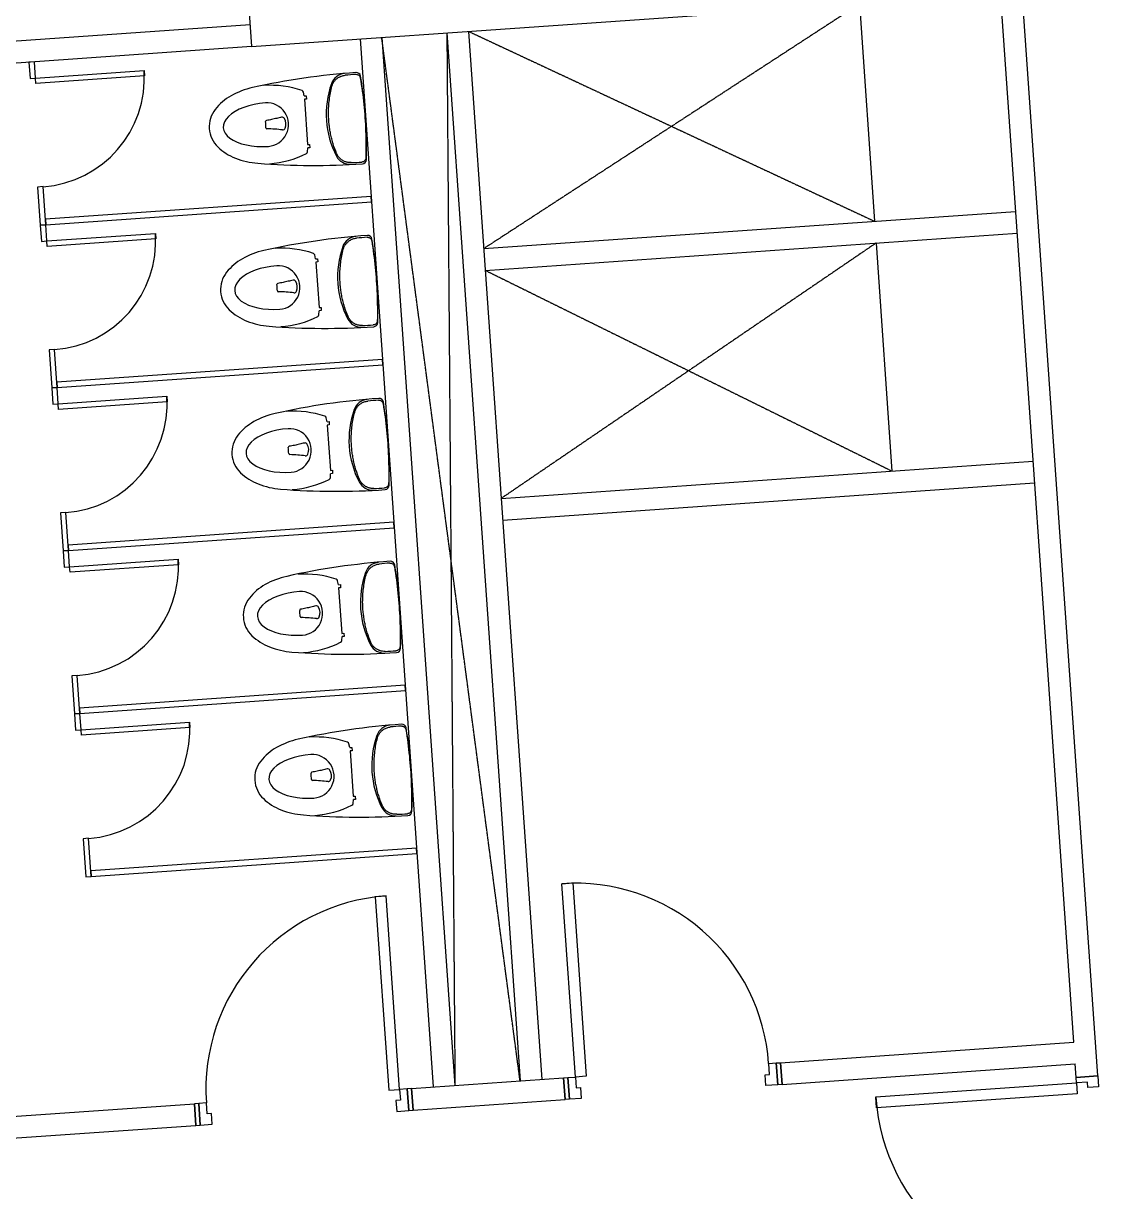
# Model space of a CAD drawing. Header units: millimetres. Extents: x 306 to 836129804, y -168137 to 818603917.
# Drawn here: x 834667048 to 834671989, y 818117608 to 818122973 of the extents above; entities that cross this region are included whole.
import ezdxf

# ---------------------------------------------------------------- set-up
doc = ezdxf.new("R2010")
doc.units = ezdxf.units.MM
doc.header["$LTSCALE"] = 3
doc.linetypes.add('XRF-AR1922-P-5F-FLR-N$0$CENTER', pattern=[2, 1.25, -0.25, 0.25, -0.25])
doc.layers.get('Defpoints').update_dxf_attribs({"color": 32})

# ---------------------------------------------------------------- blocks, each defined once
blk = doc.blocks.new('P29')
at = {"layer": 'Defpoints'}
for p, q in [((835180834.8, 818177757.3, 0), (835180487, 818182732.6)), ((835176932.1, 818182684.2), (835176946.1, 818182484.7)), ((835176946.1, 818182484.7), (835179938.8, 818182693.9)), ((835179738.9, 818182680.3), (835179808.6, 818181682.4)), ((835180723.7, 818177912.6), (835180387.3, 818182725.6)), ((835176939.1, 818182584.5), (835173746.9, 818182361.3)), ((835177444.5, 818182519.6), (835177780.9, 818177706.9, 0)), ((835177544.2, 818182526.5), (835177880.7, 818177713.8, 0)), ((835177843.5, 818182547.5), (835178179.9, 818177734.7, 0)), ((835177943.3, 818182554.4), (835178279.7, 818177741.7, 0)), ((835176946.1, 818182484.7), (835173753.9, 818182261.6)), ((835175948.1, 818182415), (835175923.2, 818182413.2)), ((835175923.2, 818182413.2), (835175928.4, 818182338.4)), ((835175953.4, 818182340.1), (835175948.1, 818182415)), ((835175953.4, 818182340.1), (835176452.1, 818182375)), ((835176452.1, 818182375), (835176453.9, 818182349.7)), ((835175928.4, 818182338.4), (835175953.4, 818182340.1)), ((835175955.1, 818182314.8), (835175953.4, 818182340.1)), ((835176453.9, 818182349.7), (835175955.1, 818182314.8)), ((835177188.3, 818182258.1), (835177184.5, 818182275.8)), ((835177188.3, 818182258.1), (835177197.5, 818182258.8)), ((835177198.5, 818182243.8), (835177189.3, 818182243.2)), ((835177197.5, 818182258.8), (835177198.5, 818182243.8)), ((835177189.3, 818182243.2), (835177203.9, 818182034.7)), ((835177203.9, 818182034.7), (835177213.1, 818182035.3)), ((835177213.1, 818182035.3), (835177214.1, 818182020.3)), ((835177203.7, 818182001.6), (835177204.9, 818182019.7)), ((835177214.1, 818182020.3), (835177204.9, 818182019.7)), ((835175988.2, 818181841.4), (835175963.3, 818181839.6)), ((835175963.3, 818181839.6), (835175975.5, 818181665)), ((835176000.4, 818181666.8), (835175988.2, 818181841.4)), ((835177495, 818181796.3), (835175998.7, 818181691.7)), ((835176000.4, 818181666.8), (835177496.8, 818181771.4)), ((835177496.8, 818181771.4), (835177495, 818181796.3)), ((835178013, 818181556.9), (835180457, 818181727.7)), ((835175975.5, 818181665), (835176000.4, 818181666.8)), ((835176000.4, 818181666.8), (835175975.5, 818181665)), ((835175975.5, 818181665), (835175980.7, 818181590.2)), ((835175998.7, 818181691.7), (835176000.4, 818181666.8)), ((835176005.7, 818181592), (835176000.4, 818181666.8)), ((835176005.7, 818181592), (835176504.4, 818181626.8)), ((835176506.2, 818181601.5), (835176007.4, 818181566.6)), ((835176504.4, 818181626.8), (835176506.2, 818181601.5)), ((835178020, 818181457.1), (835180464, 818181628)), ((835175980.7, 818181590.2), (835176005.7, 818181592)), ((835176007.4, 818181566.6), (835176005.7, 818181592)), ((835179815.6, 818181582.6), (835179888.8, 818180535.2)), ((835177240.6, 818181509.9), (835177236.8, 818181527.7)), ((835177240.6, 818181509.9), (835177249.8, 818181510.6)), ((835177250.8, 818181495.6), (835177241.6, 818181495)), ((835177241.6, 818181495), (835177256.2, 818181286.5)), ((835177249.8, 818181510.6), (835177250.8, 818181495.6)), ((835177256.2, 818181286.5), (835177265.4, 818181287.1)), ((835177265.4, 818181287.1), (835177266.5, 818181272.2)), ((835177256, 818181253.5), (835177257.2, 818181271.5)), ((835177266.5, 818181272.2), (835177257.2, 818181271.5)), ((835176040.5, 818181093.2), (835176015.6, 818181091.4)), ((835176015.6, 818181091.4), (835176027.8, 818180916.9)), ((835176052.7, 818180918.6), (835176040.5, 818181093.2)), ((835177547.3, 818181048.2), (835176051, 818180943.5)), ((835176052.7, 818180918.6), (835177549.1, 818181023.2)), ((835177549.1, 818181023.2), (835177547.3, 818181048.2)), ((835176027.8, 818180916.9), (835176052.7, 818180918.6)), ((835176052.7, 818180918.6), (835176027.8, 818180916.9)), ((835176027.8, 818180916.9), (835176033, 818180842)), ((835176051, 818180943.5), (835176052.7, 818180918.6)), ((835176058, 818180843.8), (835176052.7, 818180918.6)), ((835176058, 818180843.8), (835176556.7, 818180878.7)), ((835176558.5, 818180853.3), (835176059.7, 818180818.5)), ((835176556.7, 818180878.7), (835176558.5, 818180853.3)), ((835176033, 818180842), (835176058, 818180843.8)), ((835176059.7, 818180818.5), (835176058, 818180843.8)), ((835177292.9, 818180761.8), (835177289.1, 818180779.5)), ((835177292.9, 818180761.8), (835177302.1, 818180762.4)), ((835177303.1, 818180747.4), (835177293.9, 818180746.8)), ((835177293.9, 818180746.8), (835177308.5, 818180538.3)), ((835177302.1, 818180762.4), (835177303.1, 818180747.4)), ((835178093.2, 818180409.7), (835180537.2, 818180580.5)), ((835177308.5, 818180538.3), (835177317.7, 818180539)), ((835177317.7, 818180539), (835177318.8, 818180524)), ((835177308.3, 818180505.3), (835177309.5, 818180523.3)), ((835177318.8, 818180524), (835177309.5, 818180523.3)), ((835178100.2, 818180309.9), (835180544.2, 818180480.8)), ((835176092.8, 818180345), (835176067.9, 818180343.3)), ((835176067.9, 818180343.3), (835176080.1, 818180168.7)), ((835176105, 818180170.4), (835176092.8, 818180345)), ((835177599.6, 818180300), (835176103.3, 818180195.4)), ((835176105, 818180170.4), (835177601.4, 818180275)), ((835177601.4, 818180275), (835177599.6, 818180300)), ((835176080.1, 818180168.7), (835176105, 818180170.4)), ((835176105, 818180170.4), (835176080.1, 818180168.7)), ((835176080.1, 818180168.7), (835176085.3, 818180093.9)), ((835176103.3, 818180195.4), (835176105, 818180170.4)), ((835176110.3, 818180095.6), (835176105, 818180170.4)), ((835176110.3, 818180095.6), (835176609, 818180130.5)), ((835176610.8, 818180105.1), (835176112, 818180070.3)), ((835176609, 818180130.5), (835176610.8, 818180105.1)), ((835176085.3, 818180093.9), (835176110.3, 818180095.6)), ((835176112, 818180070.3), (835176110.3, 818180095.6)), ((835177345.2, 818180013.6), (835177341.4, 818180031.3)), ((835177345.2, 818180013.6), (835177354.4, 818180014.2)), ((835177355.4, 818179999.3), (835177346.2, 818179998.6)), ((835177346.2, 818179998.6), (835177360.8, 818179790.1)), ((835177354.4, 818180014.2), (835177355.4, 818179999.3)), ((835177360.8, 818179790.1), (835177370, 818179790.8)), ((835177371.1, 818179775.8), (835177361.8, 818179775.2)), ((835177370, 818179790.8), (835177371.1, 818179775.8)), ((835177360.6, 818179757.1), (835177361.8, 818179775.2)), ((835176145.1, 818179596.8), (835176120.2, 818179595.1)), ((835176120.2, 818179595.1), (835176132.4, 818179420.5)), ((835176157.3, 818179422.3), (835176145.1, 818179596.8)), ((835177651.9, 818179551.8), (835176155.6, 818179447.2)), ((835176157.3, 818179422.3), (835177653.7, 818179526.9)), ((835177653.7, 818179526.9), (835177651.9, 818179551.8)), ((835176132.4, 818179420.5), (835176157.3, 818179422.3)), ((835176157.3, 818179422.3), (835176132.4, 818179420.5)), ((835176132.4, 818179420.5), (835176137.6, 818179345.7)), ((835176155.6, 818179447.2), (835176157.3, 818179422.3)), ((835176162.6, 818179347.4), (835176157.3, 818179422.3)), ((835176137.6, 818179345.7), (835176162.6, 818179347.4)), ((835176162.6, 818179347.4), (835176661.4, 818179382.3)), ((835176164.3, 818179322.1), (835176162.6, 818179347.4)), ((835176663.1, 818179357), (835176164.3, 818179322.1)), ((835176661.4, 818179382.3), (835176663.1, 818179357)), ((835177397.5, 818179265.4), (835177393.7, 818179283.1)), ((835177397.5, 818179265.4), (835177406.7, 818179266.1)), ((835177407.7, 818179251.1), (835177398.5, 818179250.5)), ((835177398.5, 818179250.5), (835177413.1, 818179042)), ((835177406.7, 818179266.1), (835177407.7, 818179251.1)), ((835177412.9, 818179008.9), (835177414.2, 818179027)), ((835177413.1, 818179042), (835177422.3, 818179042.6)), ((835177423.4, 818179027.6), (835177414.2, 818179027)), ((835177422.3, 818179042.6), (835177423.4, 818179027.6)), ((835176197.4, 818178848.7), (835176172.5, 818178846.9)), ((835176172.5, 818178846.9), (835176184.7, 818178672.3)), ((835176209.6, 818178674.1), (835176197.4, 818178848.7)), ((835177704.2, 818178803.6), (835176207.9, 818178699)), ((835176209.6, 818178674.1), (835177706, 818178778.7)), ((835177706, 818178778.7), (835177704.2, 818178803.6)), ((835176184.7, 818178672.3), (835176209.6, 818178674.1)), ((835176207.9, 818178699), (835176209.6, 818178674.1)), ((835178372.3, 818178640.4, 0), (835178422.1, 818178643.9, 0)), ((835178434.3, 818177752.5, 0), (835178372.3, 818178640.4, 0)), ((835178422.1, 818178643.9, 0), (835178484.2, 818177756, 0)), ((835177564.2, 818178583.9, 0), (835177514.4, 818178580.4, 0)), ((835177514.4, 818178580.4, 0), (835177576.4, 818177692.6, 0)), ((835177626.3, 818177696, 0), (835177564.2, 818178583.9, 0)), ((835179377, 818177818.4, 0), (835180723.7, 818177912.6, 0)), ((835179322.2, 818177814.6, 0), (835179357.1, 818177817, 0)), ((835179325.6, 818177764.7, 0), (835179322.2, 818177814.6, 0)), ((835179357.1, 818177817, 0), (835179377, 818177818.4, 0)), ((835179364, 818177717.3, 0), (835179357.1, 818177817, 0)), ((835179357.1, 818177817, 0), (835179364, 818177717.3, 0)), ((835179377, 818177818.4, 0), (835179384, 818177718.7, 0)), ((835179377, 818177818.4, 0), (835179384, 818177718.7, 0)), ((835179384, 818177718.7, 0), (835179377, 818177818.4, 0)), ((835179384, 818177718.7, 0), (835180730.7, 818177812.8, 0)), ((835180735.1, 818177750.3), (835180730.7, 818177812.8)), ((835177681.2, 818177699.9, 0), (835178379.5, 818177748.7, 0)), ((835178379.5, 818177748.7, 0), (835178399.4, 818177750.1, 0)), ((835178379.5, 818177748.7, 0), (835178386.4, 818177648.9, 0)), ((835178379.5, 818177748.7, 0), (835178386.4, 818177648.9, 0)), ((835178386.4, 818177648.9, 0), (835178379.5, 818177748.7, 0)), ((835178399.4, 818177750.1, 0), (835178434.3, 818177752.5, 0)), ((835178399.4, 818177750.1, 0), (835178406.4, 818177650.3, 0)), ((835178406.4, 818177650.3, 0), (835178399.4, 818177750.1, 0)), ((835178484.2, 818177756, 0), (835178434.3, 818177752.5, 0)), ((835178434.3, 818177752.5, 0), (835178437.8, 818177702.7, 0)), ((835179305.7, 818177763.3, 0), (835179325.6, 818177764.7, 0)), ((835179309.2, 818177713.4, 0), (835179305.7, 818177763.3, 0)), ((835180735.1, 818177750.3, 0), (835180834.8, 818177757.3, 0)), ((835180834.8, 818177757.3, 0), (835180735.1, 818177750.3, 0)), ((835180736.8, 818177725.4, 0), (835180735.1, 818177750.3, 0)), ((835180834.8, 818177757.3, 0), (835180838.3, 818177707.4, 0)), ((835177576.4, 818177692.6, 0), (835177626.3, 818177696, 0)), ((835177661.2, 818177698.5, 0), (835177626.3, 818177696, 0)), ((835177626.3, 818177696, 0), (835177629.8, 818177646.2, 0)), ((835177681.2, 818177699.9, 0), (835177661.2, 818177698.5, 0)), ((835177661.2, 818177698.5, 0), (835177668.2, 818177598.7, 0)), ((835177668.2, 818177598.7, 0), (835177661.2, 818177698.5, 0)), ((835177681.2, 818177699.9, 0), (835177688.1, 818177600.1, 0)), ((835177681.2, 818177699.9, 0), (835177688.1, 818177600.1, 0)), ((835177688.1, 818177600.1, 0), (835177681.2, 818177699.9, 0)), ((835178437.8, 818177702.7, 0), (835178457.8, 818177704, 0)), ((835178457.8, 818177704, 0), (835178461.3, 818177654.2, 0)), ((835179364, 818177717.3, 0), (835179309.2, 818177713.4, 0)), ((835179384, 818177718.7, 0), (835179364, 818177717.3, 0)), ((835179814.1, 818177660.9, 0), (835180736.8, 818177725.4, 0)), ((835180786.7, 818177728.9, 0), (835180736.8, 818177725.4, 0)), ((835180736.8, 818177725.4, 0), (835180740.3, 818177675.5, 0)), ((835180788.4, 818177703.9, 0), (835180786.7, 818177728.9, 0)), ((835180838.3, 818177707.4, 0), (835180788.4, 818177703.9, 0)), ((835174464, 818177475, 0), (835176683.6, 818177630.1, 0)), ((835176703.5, 818177631.5, 0), (835176683.6, 818177630.1, 0)), ((835176683.6, 818177630.1, 0), (835176690.6, 818177530.4, 0)), ((835176683.6, 818177630.1, 0), (835176690.6, 818177530.4, 0)), ((835176690.6, 818177530.4, 0), (835176683.6, 818177630.1, 0)), ((835176738.5, 818177634, 0), (835176703.5, 818177631.5, 0)), ((835176710.5, 818177531.8, 0), (835176703.5, 818177631.5, 0)), ((835176703.5, 818177631.5, 0), (835176710.5, 818177531.8, 0)), ((835176742, 818177584.1, 0), (835176738.5, 818177634, 0)), ((835177629.8, 818177646.2, 0), (835177609.8, 818177644.8, 0)), ((835177609.8, 818177644.8, 0), (835177613.3, 818177594.9, 0)), ((835177688.1, 818177600.1, 0), (835178386.4, 818177648.9, 0)), ((835178406.4, 818177650.3, 0), (835178386.4, 818177648.9, 0)), ((835178461.3, 818177654.2, 0), (835178406.4, 818177650.3, 0)), ((835179817.6, 818177611, 0), (835179814.1, 818177660.9, 0)), ((835180740.3, 818177675.5, 0), (835179817.6, 818177611, 0)), ((835176761.9, 818177585.5, 0), (835176742, 818177584.1, 0)), ((835176765.4, 818177535.6, 0), (835176761.9, 818177585.5, 0)), ((835177613.3, 818177594.9, 0), (835177668.2, 818177598.7, 0)), ((835177668.2, 818177598.7, 0), (835177688.1, 818177600.1, 0)), ((835174271.5, 818177361.3), (835176690.6, 818177530.4, 0)), ((835176690.6, 818177530.4, 0), (835176710.5, 818177531.8, 0)), ((835176710.5, 818177531.8, 0), (835176765.4, 818177535.6, 0))]:
    blk.add_line(p, q, dxfattribs=at)
at = {"layer": 'Defpoints', "color": 8, "linetype": 'XRF-AR1922-P-5F-FLR-N$0$CENTER', "ltscale": 0.5}
for p, q in [((835179738.9, 818182680), (835178013, 818181556.9)), ((835178179.9, 818177734.7, 0), (835177544.2, 818182526.5)), ((835177843.5, 818182547.5), (835177880.7, 818177714, 0)), ((835177943.3, 818182554.4), (835179808.6, 818181682.4)), ((835179815.6, 818181582.6), (835178093.2, 818180409.7)), ((835178020, 818181457.1), (835179888.8, 818180535.2))]:
    blk.add_line(p, q, dxfattribs=at)
at = {"layer": 'Defpoints'}
for centre, radius, start, end in [((835175953.4, 818182340.1), 500, 273.9989, 3.9989), ((835177651.3, 818179144.4), 3228.9, 94.0002, 102.5325), ((835177756, 818178228.2), 4142.3, 94.5875, 95.2668), ((835177034.3, 818181861.7), 445.2, 71.148, 93.9989), ((835177709.1, 818182174.7), 419.9, 160.6056, 207.3785), ((835175474.6, 818182018.5), 2000, 3.9989, 9.5028), ((835176974.7, 818182040.7), 250, 119.4089, 141.4728), ((835177028.7, 818181944.9), 360, 102.5325, 119.4089), ((835176879.3, 818182116.7), 128, 141.4728, 183.9989), ((835175474.6, 818182018.5), 2000, 358.495, 3.9989), ((835176879.3, 818182116.7), 128, 183.9989, 226.525), ((835176963.2, 818182205.3), 250, 226.525, 248.5889), ((835176997.3, 818182390.8), 445.2, 273.9989, 296.8499), ((835177398.3, 818182013.7), 69.8, 207.3785, 272.7033), ((835177003.4, 818182307.7), 360, 248.5889, 265.4653), ((835177230.2, 818185167.6), 3228.9, 265.4653, 273.9977), ((835177207.9, 818186065.9), 4118.8, 272.7257, 273.409), ((835176005.7, 818181592), 500, 273.9989, 3.9989), ((835177703.6, 818178396.2), 3228.9, 94.0002, 102.5325), ((835177808.3, 818177480), 4142.3, 94.5875, 95.2668), ((835175526.9, 818181270.4), 2000, 3.9989, 9.5028), ((835177081, 818181196.7), 360, 102.5325, 119.4089), ((835177086.6, 818181113.5), 445.2, 71.148, 93.9989), ((835177761.4, 818181426.6), 419.9, 160.6056, 207.3785), ((835177027, 818181292.5), 250, 119.4089, 141.4728), ((835176931.6, 818181368.5), 128, 141.4728, 183.9989), ((835175526.9, 818181270.4), 2000, 358.495, 3.9989), ((835176931.6, 818181368.5), 128, 183.9989, 226.525), ((835177015.5, 818181457.1), 250, 226.525, 248.5889), ((835177055.7, 818181559.5), 360, 248.5889, 265.4653), ((835177049.6, 818181642.6), 445.2, 273.9989, 296.8499), ((835177450.6, 818181265.6), 69.8, 207.3785, 272.7033), ((835177282.5, 818184419.4), 3228.9, 265.4653, 273.9977), ((835177260.2, 818185317.7), 4118.8, 272.7257, 273.409), ((835176058, 818180843.8), 500, 273.9989, 3.9989), ((835177755.9, 818177648), 3228.9, 94.0002, 102.5325), ((835177860.6, 818176731.8), 4142.3, 94.5875, 95.2668), ((835175579.2, 818180522.2), 2000, 3.9989, 9.5028), ((835177133.3, 818180448.6), 360, 102.5325, 119.4089), ((835177138.9, 818180365.4), 445.2, 71.148, 93.9989), ((835177813.7, 818180678.4), 419.9, 160.6056, 207.3785), ((835177079.3, 818180544.4), 250, 119.4089, 141.4728), ((835176983.9, 818180620.4), 128, 141.4728, 183.9989), ((835175579.2, 818180522.2), 2000, 358.495, 3.9989), ((835176983.9, 818180620.4), 128, 183.9989, 226.525), ((835177067.8, 818180708.9), 250, 226.525, 248.5889), ((835177108, 818180811.3), 360, 248.5889, 265.4653), ((835177101.9, 818180894.5), 445.2, 273.9989, 296.8499), ((835177502.9, 818180517.4), 69.8, 207.3785, 272.7033), ((835177334.8, 818183671.2), 3228.9, 265.4653, 273.9977), ((835177312.5, 818184569.5), 4118.8, 272.7257, 273.409), ((835176110.3, 818180095.6), 500, 273.9989, 3.9989), ((835177808.2, 818176899.9), 3228.9, 94.0002, 102.5325), ((835177912.9, 818175983.7), 4142.3, 94.5875, 95.2668), ((835175631.5, 818179774), 2000, 3.9989, 9.5028), ((835177185.6, 818179700.4), 360, 102.5325, 119.4089), ((835177191.2, 818179617.2), 445.2, 71.148, 93.9989), ((835177866, 818179930.2), 419.9, 160.6056, 207.3785), ((835177131.6, 818179796.2), 250, 119.4089, 141.4728), ((835177036.2, 818179872.2), 128, 141.4728, 183.9989), ((835175631.5, 818179774), 2000, 358.495, 3.9989), ((835177036.2, 818179872.2), 128, 183.9989, 226.525), ((835177120.1, 818179960.8), 250, 226.525, 248.5889), ((835177160.3, 818180063.1), 360, 248.5889, 265.4653), ((835177154.2, 818180146.3), 445.2, 273.9989, 296.8499), ((835177555.2, 818179769.2), 69.8, 207.3785, 272.7033), ((835177387.1, 818182923), 3228.9, 265.4653, 273.9977), ((835177364.8, 818183821.4), 4118.8, 272.7257, 273.409), ((835176162.6, 818179347.4), 500, 273.9989, 3.9989), ((835177860.5, 818176151.7), 3228.9, 94.0002, 102.5325), ((835177965.2, 818175235.5), 4142.3, 94.5875, 95.2668), ((835175683.8, 818179025.8), 2000, 3.9989, 9.5028), ((835177237.9, 818178952.2), 360, 102.5325, 119.4089), ((835177243.5, 818178869), 445.2, 71.148, 93.9989), ((835177918.3, 818179182), 419.9, 160.6056, 207.3785), ((835177183.9, 818179048), 250, 119.4089, 141.4728), ((835177088.5, 818179124), 128, 141.4728, 183.9989), ((835175683.8, 818179025.8), 2000, 358.495, 3.9989), ((835177088.5, 818179124), 128, 183.9989, 226.525), ((835177172.4, 818179212.6), 250, 226.525, 248.5889), ((835177212.6, 818179315), 360, 248.5889, 265.4653), ((835177206.5, 818179398.1), 445.2, 273.9989, 296.8499), ((835177607.5, 818179021.1), 69.8, 207.3785, 272.7033), ((835177439.4, 818182174.9), 3228.9, 265.4653, 273.9977), ((835177417.1, 818183073.2), 4118.8, 272.7257, 273.409), ((835178434.3, 818177752.5, 0), 890, 3.9989, 93.9989), ((835177626.3, 818177696, 0), 890, 93.9989, 183.9989), ((835180736.8, 818177725.4, 0), 925, 183.9989, 273.9989)]:
    blk.add_arc(centre, radius, start, end, dxfattribs=at)
for centre, major_axis, ratio, start_param, end_param in [((835177378.9, 818182291), (-66.5, 21.5), 1, 5.115681, 6.257001), ((835177427.4, 818182345.4), (-15.8, -12.4), 1, 2.642498, 4.117255), ((835177175, 818182273.8), (0.55, -9.71), 1, 1.723184, 2.755529), ((835177016.5, 818182126.3), (-200.1, -14), 0.498478, 4.712389, 7.853982), ((835177016.5, 818182126.3), (7, -99.8), 0.993893, 0, 3.141593), ((835177015.4, 818182140.5), (-4.9, 0.78), 0.993299, 5.045088, 6.532618), ((835176982.1, 818182123.9), (9.1, -130.8), 0.224959, 1.570798, 1.678334), ((835177087.6, 818182148.6), (-5.3, 11.1), 0.918746, 4.800384, 6.090399), ((835177053.4, 818182128.9), (-4, 50.7), 0.997844, 4.248746, 5.160505), ((835176982.1, 818182123.9), (-9.1, 130.8), 0.224959, 4.604859, 4.712387), ((835177017.3, 818182112.2), (-4.61, -1.83), 0.993847, 5.952331, 7.418523), ((835177009.2, 818182063.7), (-195, 4.3), 0.224197, 4.299466, 4.677235), ((835177090.1, 818182114.1), (-4, -11.6), 0.914525, 0.211239, 1.509737), ((835177194, 818182002.3), (-9.23, 3.07), 1, 2.360303, 3.392649), ((835177453.9, 818181966.5), (-12.6, -15.6), 1, 0.750833, 2.22559), ((835177431.2, 818181542.8), (-66.5, 21.5), 1, 5.115681, 6.257001), ((835177479.7, 818181597.2), (-15.8, -12.4), 1, 2.642498, 4.117255), ((835177227.3, 818181525.6), (0.55, -9.71), 1, 1.723184, 2.755529), ((835177068.8, 818181378.1), (-200.1, -14), 0.498478, 4.712389, 7.853982), ((835177068.8, 818181378.1), (7, -99.8), 0.993893, 0, 3.141593), ((835177067.7, 818181392.3), (-4.9, 0.78), 0.993299, 5.045088, 6.532618), ((835177034.4, 818181375.7), (9.1, -130.8), 0.224959, 1.570798, 1.678334), ((835177139.9, 818181400.4), (-5.3, 11.1), 0.918746, 4.800384, 6.090399), ((835177105.7, 818181380.7), (-4, 50.7), 0.997844, 4.248746, 5.160505), ((835177034.4, 818181375.7), (-9.1, 130.8), 0.224959, 4.604859, 4.712387), ((835177069.6, 818181364), (-4.61, -1.83), 0.993847, 5.952331, 7.418523), ((835177061.5, 818181315.5), (-195, 4.3), 0.224197, 4.299466, 4.677235), ((835177142.4, 818181366), (-4, -11.6), 0.914525, 0.211239, 1.509737), ((835177246.3, 818181254.1), (-9.23, 3.07), 1, 2.360303, 3.392649), ((835177506.2, 818181218.4), (-12.6, -15.6), 1, 0.750833, 2.22559), ((835177483.5, 818180794.6), (-66.5, 21.5), 1, 5.115681, 6.257001), ((835177532, 818180849.1), (-15.8, -12.4), 1, 2.642498, 4.117255), ((835177279.6, 818180777.5), (0.55, -9.71), 1, 1.723184, 2.755529), ((835177121.1, 818180630), (-200.1, -14), 0.498478, 4.712389, 7.853982), ((835177121.1, 818180630), (7, -99.8), 0.993893, 0, 3.141593), ((835177120, 818180644.1), (-4.9, 0.78), 0.993299, 5.045088, 6.532618), ((835177086.7, 818180627.6), (9.1, -130.8), 0.224959, 1.570798, 1.678334), ((835177192.2, 818180652.2), (-5.3, 11.1), 0.918746, 4.800384, 6.090399), ((835177158, 818180632.5), (-4, 50.7), 0.997844, 4.248746, 5.160505), ((835177086.7, 818180627.6), (-9.1, 130.8), 0.224959, 4.604859, 4.712387), ((835177121.9, 818180615.8), (-4.61, -1.83), 0.993847, 5.952331, 7.418523), ((835177113.8, 818180567.3), (-195, 4.3), 0.224197, 4.299466, 4.677235), ((835177194.7, 818180617.8), (-4, -11.6), 0.914525, 0.211239, 1.509737), ((835177298.6, 818180506), (-9.23, 3.07), 1, 2.360303, 3.392649), ((835177558.5, 818180470.2), (-12.6, -15.6), 1, 0.750833, 2.22559), ((835177535.8, 818180046.5), (-66.5, 21.5), 1, 5.115681, 6.257001), ((835177584.3, 818180100.9), (-15.8, -12.4), 1, 2.642498, 4.117255), ((835177331.9, 818180029.3), (0.55, -9.71), 1, 1.723184, 2.755529), ((835177173.4, 818179881.8), (-200.1, -14), 0.498478, 4.712389, 7.853982), ((835177173.4, 818179881.8), (7, -99.8), 0.993893, 0, 3.141593), ((835177172.3, 818179895.9), (-4.9, 0.78), 0.993299, 5.045088, 6.532618), ((835177139, 818179879.4), (9.1, -130.8), 0.224959, 1.570798, 1.678334), ((835177244.5, 818179904.1), (-5.3, 11.1), 0.918746, 4.800384, 6.090399), ((835177210.3, 818179884.4), (-4, 50.7), 0.997844, 4.248746, 5.160505), ((835177139, 818179879.4), (-9.1, 130.8), 0.224959, 4.604859, 4.712387), ((835177174.2, 818179867.6), (-4.61, -1.83), 0.993847, 5.952331, 7.418523), ((835177166.1, 818179819.2), (-195, 4.3), 0.224197, 4.299466, 4.677235), ((835177247, 818179869.6), (-4, -11.6), 0.914525, 0.211239, 1.509737), ((835177350.9, 818179757.8), (-9.23, 3.07), 1, 2.360303, 3.392649), ((835177610.8, 818179722), (-12.6, -15.6), 1, 0.750833, 2.22559), ((835177588.1, 818179298.3), (-66.5, 21.5), 1, 5.115681, 6.257001), ((835177636.6, 818179352.7), (-15.8, -12.4), 1, 2.642498, 4.117255), ((835177384.2, 818179281.1), (0.55, -9.71), 1, 1.723184, 2.755529), ((835177225.8, 818179133.6), (-200.1, -14), 0.498478, 4.712389, 7.853982), ((835177225.8, 818179133.6), (7, -99.8), 0.993893, 0, 3.141593), ((835177224.6, 818179147.8), (-4.9, 0.78), 0.993299, 5.045088, 6.532618), ((835177191.3, 818179131.2), (9.1, -130.8), 0.224959, 1.570798, 1.678334), ((835177191.3, 818179131.2), (-9.1, 130.8), 0.224959, 4.604859, 4.712387), ((835177296.8, 818179155.9), (-5.3, 11.1), 0.918746, 4.800384, 6.090399), ((835177262.6, 818179136.2), (-4, 50.7), 0.997844, 4.248746, 5.160505), ((835177226.5, 818179119.5), (-4.61, -1.83), 0.993847, 5.952331, 7.418523), ((835177218.4, 818179071), (-195, 4.3), 0.224197, 4.299466, 4.677235), ((835177299.3, 818179121.4), (-4, -11.6), 0.914525, 0.211239, 1.509737), ((835177403.2, 818179009.6), (-9.23, 3.07), 1, 2.360303, 3.392649), ((835177663.1, 818178973.8), (-12.6, -15.6), 1, 0.750833, 2.22559)]:
    blk.add_ellipse(centre, major_axis=major_axis, ratio=ratio, start_param=start_param, end_param=end_param, dxfattribs=at)
for points, knots in [([(835177315.4, 818182302.8), (835177316.6, 818182306.9), (835177318.9, 818182312.8), (835177322.8, 818182320), (835177326.4, 818182325.3), (835177330.3, 818182330.1), (835177334.7, 818182334.6), (835177339.5, 818182338.7), (835177345.1, 818182342.7), (835177351.8, 818182346.5), (835177362, 818182350.8), (835177370.1, 818182352.5), (835177375.7, 818182353)], [-1, -1, -1, -1, -0.85, -0.775, -0.7, -0.625, -0.55, -0.475, -0.4, -0.3, -0.2, 0, 0, 0, 0]), ([(835177337.1, 818181993), (835177331, 818182007.7), (835177323, 818182030), (835177314.5, 818182060.4), (835177309.2, 818182083.5), (835177305.1, 818182106.9), (835177302.1, 818182130.4), (835177300.3, 818182154.1), (835177299.6, 818182175.1), (835177299.8, 818182193.5), (835177300.8, 818182214.6), (835177303.2, 818182240.9), (835177308.1, 818182272), (835177312.7, 818182292.6), (835177315.4, 818182302.8)], [-1, -1, -1, -1, -0.85, -0.775, -0.7, -0.625, -0.55, -0.475, -0.4, -0.35, -0.3, -0.2, -0.1, 0, 0, 0, 0]), ([(835177403.8, 818181951.8), (835177399.5, 818181951.6), (835177393.3, 818181951.9), (835177385.2, 818181953.3), (835177379.2, 818181955), (835177373.3, 818181957.2), (835177367.7, 818181959.9), (835177362.3, 818181963.1), (835177356.7, 818181967.2), (835177351, 818181972.3), (835177343.7, 818181980.7), (835177339.4, 818181987.9), (835177337.1, 818181993)], [-1, -1, -1, -1, -0.85, -0.775, -0.7, -0.625, -0.55, -0.475, -0.4, -0.3, -0.2, 0, 0, 0, 0]), ([(835177367.7, 818181554.6), (835177368.9, 818181558.7), (835177371.2, 818181564.6), (835177375.1, 818181571.9), (835177378.7, 818181577.1), (835177382.6, 818181582), (835177387, 818181586.4), (835177391.8, 818181590.5), (835177397.4, 818181594.5), (835177404.1, 818181598.3), (835177414.3, 818181602.6), (835177422.4, 818181604.3), (835177428, 818181604.8)], [-1, -1, -1, -1, -0.85, -0.775, -0.7, -0.625, -0.55, -0.475, -0.4, -0.3, -0.2, 0, 0, 0, 0]), ([(835177389.4, 818181244.9), (835177383.3, 818181259.5), (835177375.3, 818181281.9), (835177366.8, 818181312.2), (835177361.5, 818181335.3), (835177357.4, 818181358.7), (835177354.4, 818181382.2), (835177352.6, 818181405.9), (835177351.9, 818181426.9), (835177352.1, 818181445.3), (835177353.1, 818181466.4), (835177355.5, 818181492.7), (835177360.4, 818181523.8), (835177365, 818181544.4), (835177367.7, 818181554.6)], [-1, -1, -1, -1, -0.85, -0.775, -0.7, -0.625, -0.55, -0.475, -0.4, -0.35, -0.3, -0.2, -0.1, 0, 0, 0, 0]), ([(835177456.1, 818181203.6), (835177451.9, 818181203.4), (835177445.6, 818181203.7), (835177437.5, 818181205.2), (835177431.5, 818181206.8), (835177425.6, 818181209), (835177420, 818181211.7), (835177414.6, 818181215), (835177409, 818181219), (835177403.3, 818181224.2), (835177396, 818181232.6), (835177391.7, 818181239.7), (835177389.4, 818181244.9)], [-1, -1, -1, -1, -0.85, -0.775, -0.7, -0.625, -0.55, -0.475, -0.4, -0.3, -0.2, 0, 0, 0, 0]), ([(835177420, 818180806.5), (835177421.2, 818180810.6), (835177423.5, 818180816.4), (835177427.4, 818180823.7), (835177431, 818180828.9), (835177434.9, 818180833.8), (835177439.3, 818180838.2), (835177444.1, 818180842.4), (835177449.7, 818180846.4), (835177456.4, 818180850.1), (835177466.6, 818180854.4), (835177474.7, 818180856.1), (835177480.3, 818180856.7)], [-1, -1, -1, -1, -0.85, -0.775, -0.7, -0.625, -0.55, -0.475, -0.4, -0.3, -0.2, 0, 0, 0, 0]), ([(835177441.7, 818180496.7), (835177435.6, 818180511.4), (835177427.6, 818180533.7), (835177419.1, 818180564), (835177413.8, 818180587.2), (835177409.7, 818180610.5), (835177406.7, 818180634), (835177404.9, 818180657.7), (835177404.2, 818180678.8), (835177404.5, 818180697.2), (835177405.4, 818180718.3), (835177407.8, 818180744.5), (835177412.7, 818180775.6), (835177417.3, 818180796.2), (835177420, 818180806.5)], [-1, -1, -1, -1, -0.85, -0.775, -0.7, -0.625, -0.55, -0.475, -0.4, -0.35, -0.3, -0.2, -0.1, 0, 0, 0, 0]), ([(835177508.4, 818180455.5), (835177504.2, 818180455.3), (835177497.9, 818180455.5), (835177489.8, 818180457), (835177483.8, 818180458.7), (835177477.9, 818180460.9), (835177472.3, 818180463.5), (835177466.9, 818180466.8), (835177461.3, 818180470.8), (835177455.6, 818180476), (835177448.3, 818180484.4), (835177444, 818180491.5), (835177441.7, 818180496.7)], [-1, -1, -1, -1, -0.85, -0.775, -0.7, -0.625, -0.55, -0.475, -0.4, -0.3, -0.2, 0, 0, 0, 0]), ([(835177472.3, 818180058.3), (835177473.5, 818180062.4), (835177475.8, 818180068.3), (835177479.7, 818180075.5), (835177483.3, 818180080.7), (835177487.2, 818180085.6), (835177491.6, 818180090.1), (835177496.4, 818180094.2), (835177502, 818180098.2), (835177508.7, 818180102), (835177519, 818180106.2), (835177527, 818180108), (835177532.6, 818180108.5)], [-1, -1, -1, -1, -0.85, -0.775, -0.7, -0.625, -0.55, -0.475, -0.4, -0.3, -0.2, 0, 0, 0, 0]), ([(835177494, 818179748.5), (835177487.9, 818179763.2), (835177479.9, 818179785.5), (835177471.4, 818179815.8), (835177466.1, 818179839), (835177462, 818179862.4), (835177459, 818179885.8), (835177457.2, 818179909.5), (835177456.5, 818179930.6), (835177456.8, 818179949), (835177457.7, 818179970.1), (835177460.1, 818179996.3), (835177465, 818180027.4), (835177469.6, 818180048), (835177472.3, 818180058.3)], [-1, -1, -1, -1, -0.85, -0.775, -0.7, -0.625, -0.55, -0.475, -0.4, -0.35, -0.3, -0.2, -0.1, 0, 0, 0, 0]), ([(835177560.7, 818179707.3), (835177556.5, 818179707.1), (835177550.2, 818179707.4), (835177542.1, 818179708.8), (835177536.1, 818179710.5), (835177530.2, 818179712.7), (835177524.6, 818179715.4), (835177519.2, 818179718.6), (835177513.6, 818179722.7), (835177507.9, 818179727.8), (835177500.6, 818179736.2), (835177496.3, 818179743.3), (835177494, 818179748.5)], [-1, -1, -1, -1, -0.85, -0.775, -0.7, -0.625, -0.55, -0.475, -0.4, -0.3, -0.2, 0, 0, 0, 0]), ([(835177524.6, 818179310.1), (835177525.8, 818179314.2), (835177528.1, 818179320.1), (835177532.1, 818179327.3), (835177535.6, 818179332.6), (835177539.5, 818179337.4), (835177543.9, 818179341.9), (835177548.7, 818179346), (835177554.3, 818179350), (835177561, 818179353.8), (835177571.3, 818179358.1), (835177579.3, 818179359.8), (835177584.9, 818179360.3)], [-1, -1, -1, -1, -0.85, -0.775, -0.7, -0.625, -0.55, -0.475, -0.4, -0.3, -0.2, 0, 0, 0, 0]), ([(835177546.3, 818179000.3), (835177540.2, 818179015), (835177532.2, 818179037.3), (835177523.7, 818179067.7), (835177518.4, 818179090.8), (835177514.3, 818179114.2), (835177511.3, 818179137.7), (835177509.5, 818179161.4), (835177508.9, 818179182.4), (835177509.1, 818179200.8), (835177510, 818179221.9), (835177512.4, 818179248.2), (835177517.3, 818179279.3), (835177521.9, 818179299.9), (835177524.6, 818179310.1)], [-1, -1, -1, -1, -0.85, -0.775, -0.7, -0.625, -0.55, -0.475, -0.4, -0.35, -0.3, -0.2, -0.1, 0, 0, 0, 0]), ([(835177613, 818178959.1), (835177608.8, 818178958.9), (835177602.5, 818178959.2), (835177594.4, 818178960.6), (835177588.4, 818178962.3), (835177582.5, 818178964.5), (835177576.9, 818178967.2), (835177571.5, 818178970.4), (835177565.9, 818178974.5), (835177560.2, 818178979.6), (835177552.9, 818178988), (835177548.6, 818178995.2), (835177546.3, 818179000.3)], [-1, -1, -1, -1, -0.85, -0.775, -0.7, -0.625, -0.55, -0.475, -0.4, -0.3, -0.2, 0, 0, 0, 0])]:
    blk.add_open_spline(points, degree=3, knots=knots, dxfattribs=at)
for points in [[(835177424.7, 818182357.2), (835177426.3, 818182357.4), (835177429.5, 818182357.2), (835177434.2, 818182355.8), (835177438.5, 818182353.3), (835177442, 818182349.9), (835177444.5, 818182345.6), (835177445.5, 818182342.5), (835177445.8, 818182340.9)], [(835177445.8, 818182340.9), (835177452.4, 818182300.4), (835177463.1, 818182219.2), (835177471.7, 818182096.4), (835177472.4, 818182014.5), (835177471.5, 818181973.5)], [(835177084.3, 818182160.4), (835177077, 818182158.6), (835177062, 818182154.9), (835177038.6, 818182149.8), (835177022.5, 818182146.7), (835177014.5, 818182145.3)], [(835177471.5, 818181973.5), (835177471.4, 818181971.8), (835177470.9, 818181968.6), (835177468.9, 818181964.1), (835177465.9, 818181960.2), (835177462.1, 818181957.1), (835177457.6, 818181955.1), (835177454.5, 818181954.5), (835177452.8, 818181954.4)], [(835177477, 818181609.1), (835177478.6, 818181609.2), (835177481.8, 818181609.1), (835177486.5, 818181607.7), (835177490.8, 818181605.1), (835177494.3, 818181601.7), (835177496.8, 818181597.5), (835177497.8, 818181594.4), (835177498.1, 818181592.7)], [(835177498.1, 818181592.7), (835177504.7, 818181552.2), (835177515.4, 818181471), (835177524, 818181348.2), (835177524.7, 818181266.3), (835177523.8, 818181225.3)], [(835177136.6, 818181412.2), (835177129.4, 818181410.4), (835177114.3, 818181406.7), (835177090.9, 818181401.6), (835177074.8, 818181398.5), (835177066.8, 818181397.1)], [(835177523.8, 818181225.3), (835177523.7, 818181223.6), (835177523.2, 818181220.4), (835177521.2, 818181215.9), (835177518.2, 818181212), (835177514.4, 818181209), (835177509.9, 818181206.9), (835177506.8, 818181206.4), (835177505.1, 818181206.3)], [(835177529.3, 818180860.9), (835177530.9, 818180861), (835177534.1, 818180860.9), (835177538.8, 818180859.5), (835177543.1, 818180857), (835177546.6, 818180853.5), (835177549.1, 818180849.3), (835177550.1, 818180846.2), (835177550.4, 818180844.6)], [(835177550.4, 818180844.6), (835177557, 818180804.1), (835177567.7, 818180722.8), (835177576.3, 818180600.1), (835177577, 818180518.1), (835177576.1, 818180477.1)], [(835177188.9, 818180664.1), (835177181.7, 818180662.2), (835177166.6, 818180658.5), (835177143.2, 818180653.4), (835177127.1, 818180650.3), (835177119.1, 818180649)], [(835177576.1, 818180477.1), (835177576, 818180475.4), (835177575.5, 818180472.3), (835177573.5, 818180467.7), (835177570.5, 818180463.8), (835177566.7, 818180460.8), (835177562.2, 818180458.8), (835177559.1, 818180458.2), (835177557.4, 818180458.1)], [(835177581.6, 818180112.7), (835177583.2, 818180112.8), (835177586.4, 818180112.7), (835177591.1, 818180111.3), (835177595.4, 818180108.8), (835177598.9, 818180105.3), (835177601.4, 818180101.1), (835177602.4, 818180098), (835177602.7, 818180096.4)], [(835177602.7, 818180096.4), (835177609.3, 818180055.9), (835177620.1, 818179974.7), (835177628.6, 818179851.9), (835177629.3, 818179770), (835177628.4, 818179728.9)], [(835177241.2, 818179915.9), (835177234, 818179914.1), (835177218.9, 818179910.3), (835177195.5, 818179905.2), (835177179.4, 818179902.2), (835177171.4, 818179900.8)], [(835177628.4, 818179728.9), (835177628.3, 818179727.3), (835177627.8, 818179724.1), (835177625.8, 818179719.6), (835177622.8, 818179715.7), (835177619, 818179712.6), (835177614.5, 818179710.6), (835177611.4, 818179710), (835177609.7, 818179709.9)], [(835177633.9, 818179364.5), (835177635.5, 818179364.7), (835177638.7, 818179364.5), (835177643.5, 818179363.1), (835177647.7, 818179360.6), (835177651.2, 818179357.2), (835177653.7, 818179352.9), (835177654.7, 818179349.8), (835177655, 818179348.2)], [(835177655, 818179348.2), (835177661.6, 818179307.7), (835177672.4, 818179226.5), (835177680.9, 818179103.7), (835177681.6, 818179021.8), (835177680.7, 818178980.8)], [(835177293.5, 818179167.7), (835177286.3, 818179165.9), (835177271.2, 818179162.2), (835177247.8, 818179157.1), (835177231.7, 818179154), (835177223.7, 818179152.6)], [(835177680.7, 818178980.8), (835177680.6, 818178979.1), (835177680.1, 818178975.9), (835177678.1, 818178971.4), (835177675.1, 818178967.5), (835177671.3, 818178964.4), (835177666.8, 818178962.4), (835177663.7, 818178961.8), (835177662, 818178961.7)]]:
    blk.add_open_spline(points, degree=3, dxfattribs=at)

msp = doc.modelspace()

# ---------------------------------------------------------------- block references
msp.add_blockref('P29', (-508849.8, -59617.9))

doc.saveas('drawing.dxf')
